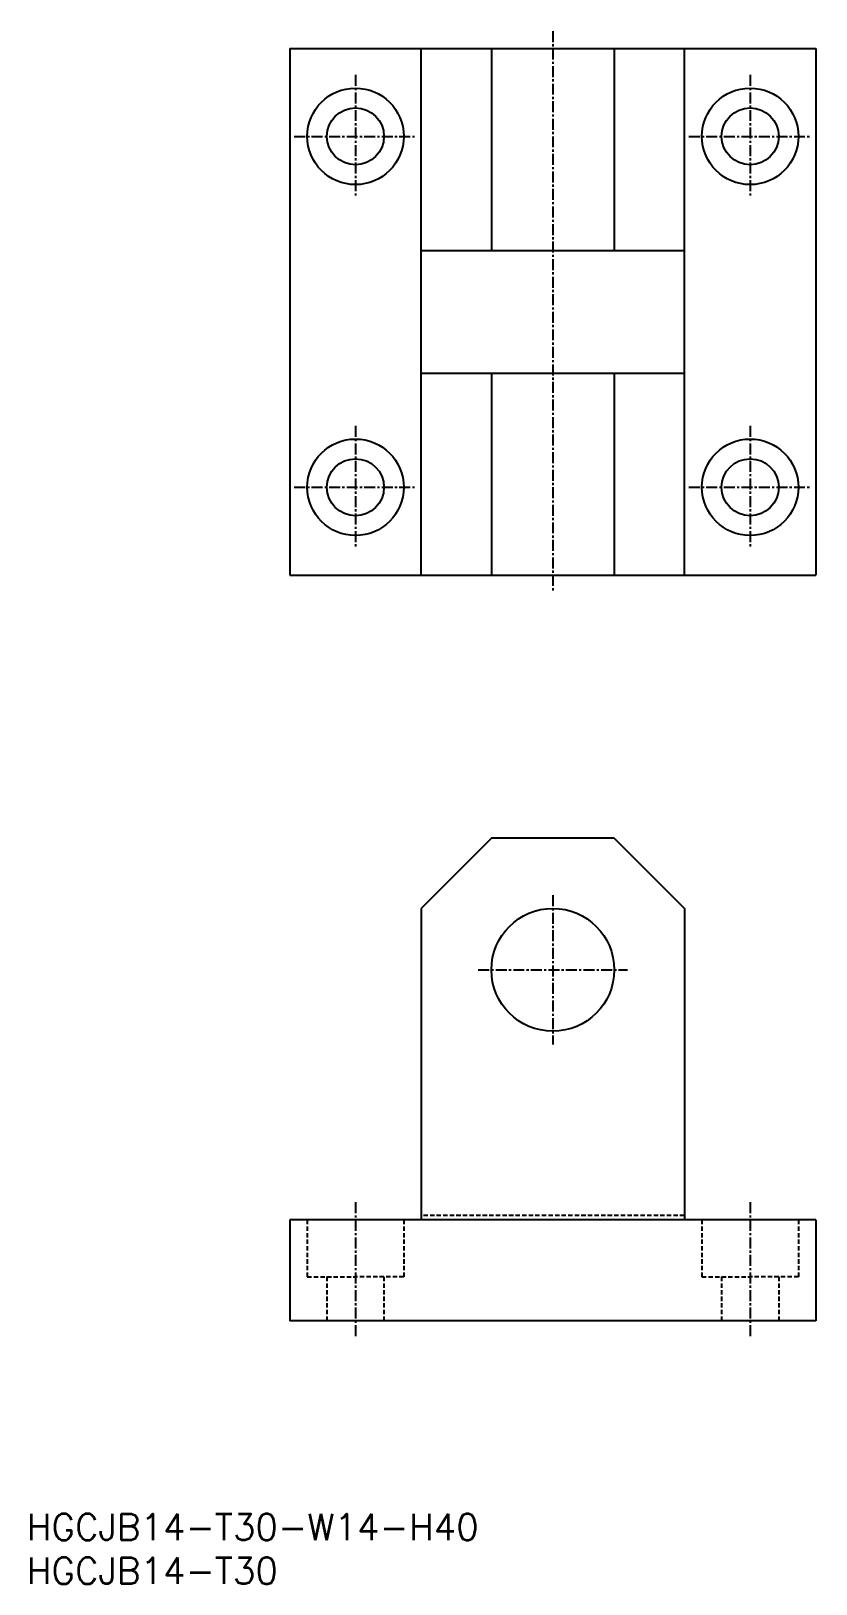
# Model space of a CAD drawing. Extents: x 1 to 90, y 0 to 177.
import ezdxf

# ---------------------------------------------------------------- set-up
doc = ezdxf.new("R2010")
doc.units = 0
doc.linetypes.add('CENTER', pattern=[2, 1.25, -0.25, 0.25, -0.25])
doc.linetypes.add('DASHED', pattern=[0.75, 0.5, -0.25])
doc.layers.get('0').update_dxf_attribs({"linetype": 'CONTINUOUS'})
doc.layers.add('CENTER', color=1, linetype='CENTER')
doc.styles.get("Standard").update_dxf_attribs({"font": 'txt.shx'})

# ---------------------------------------------------------------- blocks, each defined once
blk = doc.blocks.new('*U14')
at = {"color": 7, "linetype": 'CONTINUOUS'}
blk.add_text('HGCJB14-T30', height=3, dxfattribs=at).set_placement((0, 0))
blk = doc.blocks.new('*U15')
at = {"color": 7, "linetype": 'CONTINUOUS'}
blk.add_text('HGCJB14-T30-W14-H40', height=3, dxfattribs=at).set_placement((0, 5))

msp = doc.modelspace()

# ---------------------------------------------------------------- linework, layer by layer
at = {"color": 7, "linetype": 'CONTINUOUS'}
for p, q in [((30, 175), (30, 115)), ((30, 175), (90, 175)), ((45, 115), (45, 175)), ((53, 175), (53, 152)), ((67, 175), (67, 152)), ((75, 115), (75, 175)), ((90, 175), (90, 115)), ((45, 152), (75, 152)), ((45, 138), (75, 138)), ((53, 138), (53, 115)), ((67, 138), (67, 115)), ((30, 115), (90, 115)), ((53, 85), (45, 77)), ((67, 85), (53, 85)), ((67, 85), (75, 77)), ((45, 77), (45, 41.5)), ((75, 77), (75, 41.5)), ((30, 41.5), (30, 30)), ((90, 41.5), (30, 41.5)), ((90, 41.5), (90, 30)), ((90, 30), (30, 30))]:
    msp.add_line(p, q, dxfattribs=at)
at = {"color": 3, "linetype": 'DASHED'}
for p, q in [((53, 175), (53, 152)), ((67, 175), (67, 152)), ((53, 138), (53, 115)), ((67, 138), (67, 115)), ((32, 41.5), (32, 35)), ((43, 41.5), (43, 35)), ((75, 42), (45, 42)), ((77, 41.5), (77, 35)), ((88, 41.5), (88, 35)), ((32, 35), (37.5, 35)), ((34.25, 35), (34.25, 30)), ((43, 35), (37.5, 35)), ((40.75, 35), (40.75, 30)), ((77, 35), (82.5, 35)), ((79.25, 35), (79.25, 30)), ((88, 35), (82.5, 35)), ((85.75, 35), (85.75, 30))]:
    msp.add_line(p, q, dxfattribs=at)
at = {"color": 7, "linetype": 'CONTINUOUS'}
for centre, radius in [((37.5, 165), 5.5), ((82.5, 165), 5.5), ((37.5, 165), 3.25), ((82.5, 165), 3.25), ((37.5, 125), 5.5), ((82.5, 125), 5.5), ((37.5, 125), 3.25), ((82.5, 125), 3.25), ((60, 70), 7)]:
    msp.add_circle(centre, radius, dxfattribs=at)
at = {"layer": 'CENTER', "color": 1, "linetype": 'CENTER'}
for p, q in [((60, 177), (60, 113)), ((37.5, 172), (37.5, 158)), ((82.5, 172), (82.5, 158)), ((30.5, 165), (44.5, 165)), ((75.5, 165), (89.5, 165)), ((37.5, 132), (37.5, 118)), ((82.5, 132), (82.5, 118)), ((30.5, 125), (44.5, 125)), ((75.5, 125), (89.5, 125)), ((60, 78.5), (60, 61.5)), ((51.5, 70), (68.5, 70)), ((37.5, 43.5), (37.5, 28)), ((82.5, 43.5), (82.5, 28))]:
    msp.add_line(p, q, dxfattribs=at)

# ---------------------------------------------------------------- block references
at = {"color": 7, "linetype": 'CONTINUOUS'}
for name in ['*U15', '*U14']:
    msp.add_blockref(name, (0, 0), dxfattribs=at)

doc.saveas('drawing.dxf')
